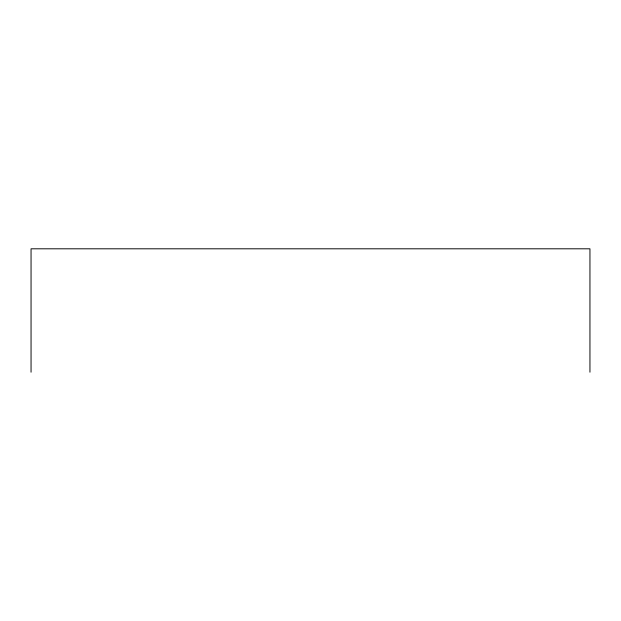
<?xml version="1.0" encoding="UTF-8"?>
<svg xmlns="http://www.w3.org/2000/svg" width="621" height="621" viewBox="0 0 621 621"><rect width="100%" height="100%" fill="white"/><g stroke="black" fill="none" stroke-linecap="round" stroke-linejoin="round"><path stroke-width="0.93" d="M589.95 372.196L589.95 248.804L31.05 248.804L31.05 372.196"/></g></svg>
